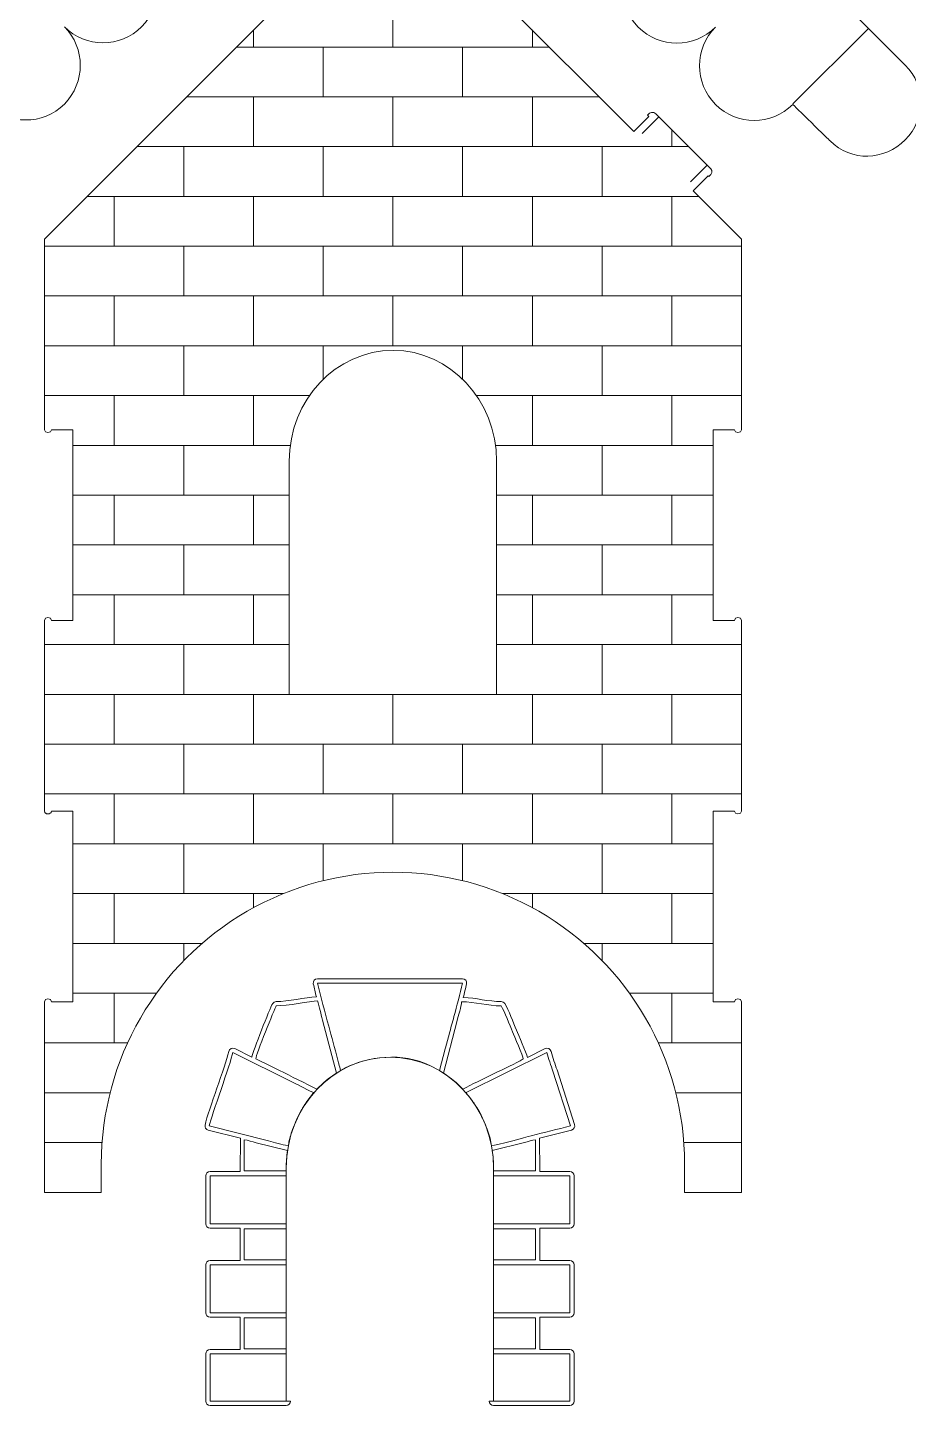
# Model space of a CAD drawing. Header units: millimetres. Extents: x -1172 to 901, y -384 to 816.
# Drawn here: x 407 to 530.9, y -94.9 to 98.8 of the extents above; entities that cross this region are included whole.
import ezdxf

# ---------------------------------------------------------------- set-up
doc = ezdxf.new("R2010")
doc.units = ezdxf.units.MM
doc.header["$MEASUREMENT"] = 0
doc.layers.add('layer 1', color=7, linetype='Continuous')

msp = doc.modelspace()

# ---------------------------------------------------------------- linework, layer by layer
at = {"layer": 'layer 1', "color": 250, "lineweight": 20}
msp.add_open_spline([(401.309, 88.0465), (401.3008, 88.0383), (396.1859, 82.9237), (396.1778, 82.9157), (396.1778, 82.9157), (393.1931, 79.9567), (388.5432, 79.9784), (385.6593, 82.8623), (385.6593, 82.8623), (382.6973, 85.8243), (382.5157, 90.4667), (385.5179, 93.4689), (385.5179, 93.4689), (385.5179, 93.4689), (457.9208, 165.8715), (457.9208, 165.8715), (457.9208, 165.8715), (457.9208, 165.8715), (530.4273, 93.4689), (530.4273, 93.4689), (530.4273, 93.4689), (533.3114, 90.5891), (533.3093, 85.8857), (530.4273, 83.0037), (530.4273, 83.0037), (527.4728, 80.0492), (522.8466, 79.8611), (519.8438, 82.8393), (519.8438, 82.8393), (519.8362, 82.8468), (514.6182, 87.9609), (514.6105, 87.9686), (514.6105, 87.9686), (511.6183, 84.9764), (506.7371, 84.9764), (503.7448, 87.9686), (503.7448, 87.9686), (500.7525, 90.961), (500.7526, 95.8421), (503.7448, 98.8343), (503.7448, 98.8343), (500.7526, 95.8421), (495.8714, 95.8421), (492.8791, 98.8343), (492.8791, 98.8343), (489.8867, 101.8267), (489.8869, 106.7077), (492.8791, 109.7), (492.8791, 109.7), (492.8791, 109.7), (492.879, 109.7001), (492.879, 109.7001), (492.879, 109.7001), (489.8867, 106.7079), (485.0056, 106.7078), (482.0134, 109.7001), (482.0134, 109.7001), (479.021, 112.6924), (479.0212, 117.5734), (482.0134, 120.5657), (482.0134, 120.5657), (482.0134, 120.5657), (482.0133, 120.5658), (482.0133, 120.5658), (482.0133, 120.5658), (479.021, 117.5736), (474.1399, 117.5735), (471.1477, 120.5658), (471.1477, 120.5658), (468.1553, 123.5581), (468.1555, 128.4391), (471.1477, 131.4314), (471.1477, 131.4314), (471.1477, 131.4314), (471.1476, 131.4315), (471.1476, 131.4315), (471.1476, 131.4315), (466.4411, 126.7251), (458.1692, 129.81), (457.972, 136.9175), (457.972, 136.9175), (457.745, 129.8754), (449.5052, 126.776), (444.7962, 131.485), (444.7962, 131.485), (447.7885, 128.4927), (447.7886, 123.6116), (444.7962, 120.6193), (444.7962, 120.6193), (441.804, 117.627), (436.9228, 117.627), (433.9305, 120.6193), (433.9305, 120.6193), (436.9228, 117.627), (436.9229, 112.7459), (433.9305, 109.7536), (433.9305, 109.7536), (430.9383, 106.7613), (426.0571, 106.7613), (423.0648, 109.7536), (423.0648, 109.7536), (426.0571, 106.7613), (426.0572, 101.8802), (423.0648, 98.8878), (423.0648, 98.8878), (420.0725, 95.8956), (415.1913, 95.8956), (412.1991, 98.8878), (412.1991, 98.8878), (415.1913, 95.8956), (415.1914, 91.0145), (412.1991, 88.0221), (412.1991, 88.0221), (409.2047, 85.0277), (404.334, 85.0215), (401.309, 88.0465)], degree=3, knots=[0, 0, 0, 0, 0.03333333, 0.03333333, 0.03333333, 0.03333333, 0.06666667, 0.06666667, 0.06666667, 0.06666667, 0.1, 0.1, 0.1, 0.1, 0.13333333, 0.13333333, 0.13333333, 0.13333333, 0.16666667, 0.16666667, 0.16666667, 0.16666667, 0.2, 0.2, 0.2, 0.2, 0.23333333, 0.23333333, 0.23333333, 0.23333333, 0.26666667, 0.26666667, 0.26666667, 0.26666667, 0.3, 0.3, 0.3, 0.3, 0.33333333, 0.33333333, 0.33333333, 0.33333333, 0.36666667, 0.36666667, 0.36666667, 0.36666667, 0.4, 0.4, 0.4, 0.4, 0.43333333, 0.43333333, 0.43333333, 0.43333333, 0.46666667, 0.46666667, 0.46666667, 0.46666667, 0.5, 0.5, 0.5, 0.5, 0.53333333, 0.53333333, 0.53333333, 0.53333333, 0.56666667, 0.56666667, 0.56666667, 0.56666667, 0.6, 0.6, 0.6, 0.6, 0.63333333, 0.63333333, 0.63333333, 0.63333333, 0.66666667, 0.66666667, 0.66666667, 0.66666667, 0.7, 0.7, 0.7, 0.7, 0.73333333, 0.73333333, 0.73333333, 0.73333333, 0.76666667, 0.76666667, 0.76666667, 0.76666667, 0.8, 0.8, 0.8, 0.8, 0.83333333, 0.83333333, 0.83333333, 0.83333333, 0.86666667, 0.86666667, 0.86666667, 0.86666667, 0.9, 0.9, 0.9, 0.9, 0.93333333, 0.93333333, 0.93333333, 0.93333333, 1, 1, 1, 1], dxfattribs=at)
at = {"layer": 'layer 1', "color": 250, "lineweight": 9}
for points, knots in [([(409.3952, 69.0371), (409.3952, 69.0371), (409.3952, 42.2371), (409.3952, 42.2371), (409.3952, 42.2371), (409.3952, 41.7109), (410.3952, 41.7109), (410.3952, 42.2371), (410.3952, 42.2371), (410.3952, 42.2371), (413.3952, 42.2371), (413.3952, 42.2371), (413.3952, 42.2371), (413.3952, 42.2371), (413.3952, 15.4371), (413.3952, 15.4371), (413.3952, 15.4371), (413.3952, 15.4371), (410.3952, 15.4371), (410.3952, 15.4371), (410.3952, 15.4371), (410.3952, 15.9633), (409.3952, 15.9633), (409.3952, 15.4371), (409.3952, 15.4371), (409.3952, 15.4371), (409.3952, -11.3628), (409.3952, -11.3628), (409.3952, -11.3628), (409.3952, -11.3628), (409.4446, -11.5362), (409.4446, -11.5362), (409.4446, -11.5362), (409.4446, -11.5362), (409.45, -11.5449), (409.45, -11.5449), (409.45, -11.5449), (409.45, -11.5449), (409.4946, -11.6021), (409.4946, -11.6021), (409.4946, -11.6021), (409.4946, -11.6021), (409.5019, -11.6098), (409.5019, -11.6098), (409.5019, -11.6098), (409.5019, -11.6098), (409.5251, -11.6318), (409.5251, -11.6318), (409.5251, -11.6318), (409.5251, -11.6318), (409.5417, -11.6457), (409.5417, -11.6457), (409.5417, -11.6457), (409.5417, -11.6457), (409.568, -11.6653), (409.568, -11.6653), (409.568, -11.6653), (409.568, -11.6653), (409.5772, -11.6715), (409.5772, -11.6715), (409.5772, -11.6715), (409.5772, -11.6715), (409.7119, -11.7351), (409.7119, -11.7351), (409.7119, -11.7351), (409.7119, -11.7351), (409.8067, -11.7566), (409.8067, -11.7566), (409.8067, -11.7566), (409.8067, -11.7566), (409.9837, -11.7565), (409.9837, -11.7565), (409.9837, -11.7565), (409.9837, -11.7565), (410.0785, -11.735), (410.0785, -11.735), (410.0785, -11.735), (410.0785, -11.735), (410.2132, -11.6714), (410.2132, -11.6714), (410.2132, -11.6714), (410.2132, -11.6714), (410.2224, -11.6652), (410.2224, -11.6652), (410.2224, -11.6652), (410.2224, -11.6652), (410.2487, -11.6456), (410.2487, -11.6456), (410.2487, -11.6456), (410.2487, -11.6456), (410.2653, -11.6317), (410.2653, -11.6317), (410.2653, -11.6317), (410.2653, -11.6317), (410.2885, -11.6098), (410.2885, -11.6098), (410.2885, -11.6098), (410.2885, -11.6098), (410.2959, -11.6021), (410.2959, -11.6021), (410.2959, -11.6021), (410.2959, -11.6021), (410.3405, -11.5449), (410.3405, -11.5449), (410.3405, -11.5449), (410.3405, -11.5449), (410.3459, -11.5362), (410.3459, -11.5362), (410.3459, -11.5362), (410.3459, -11.5362), (410.3952, -11.3629), (410.3952, -11.3629), (410.3952, -11.3629), (410.3952, -11.3629), (413.3952, -11.3629), (413.3952, -11.3629), (413.3952, -11.3629), (413.3952, -11.3629), (413.3952, -38.1628), (413.3952, -38.1628), (413.3952, -38.1628), (413.3952, -38.1628), (410.3952, -38.1628), (410.3952, -38.1628), (410.3952, -38.1628), (410.3952, -37.6366), (409.3952, -37.6366), (409.3952, -38.1628), (409.3952, -38.1628), (409.3952, -38.1628), (409.3952, -64.9628), (409.3952, -64.9628), (409.3952, -64.9628), (409.3952, -64.9628), (417.3952, -64.9628), (417.3952, -64.9628), (417.3952, -64.9628), (417.3952, -64.9628), (417.3952, -60.9628), (417.3952, -60.9628), (417.3952, -60.9628), (417.3952, -46.3149), (425.2097, -32.7797), (437.8952, -25.4558), (437.8952, -25.4558), (450.5806, -18.1319), (466.2097, -18.1319), (478.8952, -25.4558), (478.8952, -25.4558), (491.5805, -32.7796), (499.3951, -46.3151), (499.3951, -60.9628), (499.3951, -60.9628), (499.3951, -60.9628), (499.3951, -64.9628), (499.3951, -64.9628), (499.3951, -64.9628), (499.3951, -64.9628), (507.3951, -64.9628), (507.3951, -64.9628), (507.3951, -64.9628), (507.3951, -64.9628), (507.3951, -38.1628), (507.3951, -38.1628), (507.3951, -38.1628), (507.3951, -37.6366), (506.3951, -37.6366), (506.3951, -38.1628), (506.3951, -38.1628), (506.3951, -38.1628), (503.3951, -38.1628), (503.3951, -38.1628), (503.3951, -38.1628), (503.3951, -38.1628), (503.3951, -11.3629), (503.3951, -11.3629), (503.3951, -11.3629), (503.3951, -11.3629), (506.3951, -11.3629), (506.3951, -11.3629), (506.3951, -11.3629), (506.3953, -11.8891), (507.3951, -11.889), (507.3951, -11.3628), (507.3951, -11.3628), (507.3951, -11.3628), (507.3951, 15.4371), (507.3951, 15.4371), (507.3951, 15.4371), (507.3951, 15.9633), (506.3951, 15.9633), (506.3951, 15.4371), (506.3951, 15.4371), (506.3951, 15.4371), (503.3951, 15.4371), (503.3951, 15.4371), (503.3951, 15.4371), (503.3951, 15.4371), (503.3951, 42.2371), (503.3951, 42.2371), (503.3951, 42.2371), (503.3951, 42.2371), (506.3951, 42.2371), (506.3951, 42.2371), (506.3951, 42.2371), (506.3951, 41.7109), (507.3951, 41.7109), (507.3951, 42.2371), (507.3951, 42.2371), (507.3951, 42.2371), (507.3951, 69.0371), (507.3951, 69.0371), (507.3951, 69.0371), (507.3951, 69.0371), (500.5997, 75.8326), (500.5997, 75.8326), (500.5997, 75.8326), (500.5997, 75.8326), (502.7055, 77.9384), (502.7055, 77.9384), (502.7055, 77.9384), (502.7055, 77.9384), (502.8169, 77.8272), (502.8169, 77.8272), (502.8169, 77.8272), (503.2466, 78.2515), (503.3403, 78.6165), (503.0745, 78.9179), (503.0745, 78.9179), (503.0745, 78.9179), (495.3444, 86.6482), (495.3444, 86.6482), (495.3444, 86.6482), (494.9493, 87.0125), (494.5676, 86.8798), (494.193, 86.4666), (494.193, 86.4666), (494.193, 86.4666), (494.3695, 86.2901), (494.3695, 86.2901), (494.3695, 86.2901), (494.3695, 86.2901), (492.2558, 84.1764), (492.2558, 84.1764), (492.2558, 84.1764), (492.2558, 84.1764), (473.5377, 102.8946), (473.5377, 102.8946), (473.5377, 102.8946), (473.5377, 102.8946), (475.6514, 105.0083), (475.6514, 105.0083), (475.6514, 105.0083), (475.6514, 105.0083), (475.7628, 104.8971), (475.7628, 104.8971), (475.7628, 104.8971), (476.1925, 105.3214), (476.2862, 105.6864), (476.0204, 105.9878), (476.0204, 105.9878), (476.0204, 105.9878), (468.2903, 113.7181), (468.2903, 113.7181), (468.2903, 113.7181), (467.8952, 114.0824), (467.5135, 113.9497), (467.1389, 113.5365), (467.1389, 113.5365), (467.1389, 113.5365), (467.3154, 113.36), (467.3154, 113.36), (467.3154, 113.36), (467.3154, 113.36), (465.1939, 111.2385), (465.1939, 111.2385), (465.1939, 111.2385), (463.045, 113.3874), (458.9063, 117.9253), (456.7559, 119.6354), (456.7559, 119.6354), (453.8408, 121.9534), (449.461, 119.8943), (449.461, 116.1129), (449.461, 116.1129), (449.461, 114.2177), (450.6332, 112.5964), (452.2922, 111.9341), (452.2922, 111.9341), (452.2922, 111.9341), (409.3952, 69.0371), (409.3952, 69.0371)], [0, 0, 0, 0, 0.01351351, 0.01351351, 0.01351351, 0.01351351, 0.02702703, 0.02702703, 0.02702703, 0.02702703, 0.04054054, 0.04054054, 0.04054054, 0.04054054, 0.05405405, 0.05405405, 0.05405405, 0.05405405, 0.06756757, 0.06756757, 0.06756757, 0.06756757, 0.08108108, 0.08108108, 0.08108108, 0.08108108, 0.09459459, 0.09459459, 0.09459459, 0.09459459, 0.10810811, 0.10810811, 0.10810811, 0.10810811, 0.12162162, 0.12162162, 0.12162162, 0.12162162, 0.13513514, 0.13513514, 0.13513514, 0.13513514, 0.14864865, 0.14864865, 0.14864865, 0.14864865, 0.16216216, 0.16216216, 0.16216216, 0.16216216, 0.17567568, 0.17567568, 0.17567568, 0.17567568, 0.18918919, 0.18918919, 0.18918919, 0.18918919, 0.2027027, 0.2027027, 0.2027027, 0.2027027, 0.21621622, 0.21621622, 0.21621622, 0.21621622, 0.22972973, 0.22972973, 0.22972973, 0.22972973, 0.24324324, 0.24324324, 0.24324324, 0.24324324, 0.25675676, 0.25675676, 0.25675676, 0.25675676, 0.27027027, 0.27027027, 0.27027027, 0.27027027, 0.28378378, 0.28378378, 0.28378378, 0.28378378, 0.2972973, 0.2972973, 0.2972973, 0.2972973, 0.31081081, 0.31081081, 0.31081081, 0.31081081, 0.32432432, 0.32432432, 0.32432432, 0.32432432, 0.33783784, 0.33783784, 0.33783784, 0.33783784, 0.35135135, 0.35135135, 0.35135135, 0.35135135, 0.36486486, 0.36486486, 0.36486486, 0.36486486, 0.37837838, 0.37837838, 0.37837838, 0.37837838, 0.39189189, 0.39189189, 0.39189189, 0.39189189, 0.40540541, 0.40540541, 0.40540541, 0.40540541, 0.41891892, 0.41891892, 0.41891892, 0.41891892, 0.43243243, 0.43243243, 0.43243243, 0.43243243, 0.44594595, 0.44594595, 0.44594595, 0.44594595, 0.45945946, 0.45945946, 0.45945946, 0.45945946, 0.47297297, 0.47297297, 0.47297297, 0.47297297, 0.48648649, 0.48648649, 0.48648649, 0.48648649, 0.5, 0.5, 0.5, 0.5, 0.51351351, 0.51351351, 0.51351351, 0.51351351, 0.52702703, 0.52702703, 0.52702703, 0.52702703, 0.54054054, 0.54054054, 0.54054054, 0.54054054, 0.55405405, 0.55405405, 0.55405405, 0.55405405, 0.56756757, 0.56756757, 0.56756757, 0.56756757, 0.58108108, 0.58108108, 0.58108108, 0.58108108, 0.59459459, 0.59459459, 0.59459459, 0.59459459, 0.60810811, 0.60810811, 0.60810811, 0.60810811, 0.62162162, 0.62162162, 0.62162162, 0.62162162, 0.63513514, 0.63513514, 0.63513514, 0.63513514, 0.64864865, 0.64864865, 0.64864865, 0.64864865, 0.66216216, 0.66216216, 0.66216216, 0.66216216, 0.67567568, 0.67567568, 0.67567568, 0.67567568, 0.68918919, 0.68918919, 0.68918919, 0.68918919, 0.7027027, 0.7027027, 0.7027027, 0.7027027, 0.71621622, 0.71621622, 0.71621622, 0.71621622, 0.72972973, 0.72972973, 0.72972973, 0.72972973, 0.74324324, 0.74324324, 0.74324324, 0.74324324, 0.75675676, 0.75675676, 0.75675676, 0.75675676, 0.77027027, 0.77027027, 0.77027027, 0.77027027, 0.78378378, 0.78378378, 0.78378378, 0.78378378, 0.7972973, 0.7972973, 0.7972973, 0.7972973, 0.81081081, 0.81081081, 0.81081081, 0.81081081, 0.82432432, 0.82432432, 0.82432432, 0.82432432, 0.83783784, 0.83783784, 0.83783784, 0.83783784, 0.85135135, 0.85135135, 0.85135135, 0.85135135, 0.86486486, 0.86486486, 0.86486486, 0.86486486, 0.87837838, 0.87837838, 0.87837838, 0.87837838, 0.89189189, 0.89189189, 0.89189189, 0.89189189, 0.90540541, 0.90540541, 0.90540541, 0.90540541, 0.91891892, 0.91891892, 0.91891892, 0.91891892, 0.93243243, 0.93243243, 0.93243243, 0.93243243, 0.94594595, 0.94594595, 0.94594595, 0.94594595, 0.95945946, 0.95945946, 0.95945946, 0.95945946, 0.97297297, 0.97297297, 0.97297297, 0.97297297, 1, 1, 1, 1]), ([(443.8202, 5.0372), (443.8202, 5.0372), (472.9714, 5.0372), (472.9714, 5.0372), (472.9714, 5.0372), (472.9714, 5.0372), (472.9714, 37.8167), (472.9714, 37.8167), (472.9714, 37.8167), (472.9714, 46.394), (466.441, 53.3899), (458.4348, 53.3899), (458.4348, 53.3899), (450.3824, 53.3899), (443.8202, 46.4646), (443.8202, 37.8167), (443.8202, 37.8167), (443.8202, 37.8167), (443.8202, 5.0372), (443.8202, 5.0372)], [0, 0, 0, 0, 0.16666667, 0.16666667, 0.16666667, 0.16666667, 0.33333333, 0.33333333, 0.33333333, 0.33333333, 0.5, 0.5, 0.5, 0.5, 0.66666667, 0.66666667, 0.66666667, 0.66666667, 1, 1, 1, 1]), ([(443.9946, -94.3178), (443.9945, -94.6483), (443.7251, -94.9177), (443.3946, -94.9177), (443.3946, -94.9177), (443.3946, -94.9177), (432.6772, -94.9177), (432.6772, -94.9177), (432.6772, -94.9177), (432.3467, -94.9177), (432.0772, -94.6482), (432.0772, -94.3177), (432.0772, -94.3177), (432.0772, -94.3177), (432.0772, -87.6584), (432.0772, -87.6584), (432.0772, -87.6584), (432.0772, -87.3279), (432.3467, -87.0584), (432.6772, -87.0584), (432.6772, -87.0584), (432.6772, -87.0584), (436.9067, -87.0584), (436.9067, -87.0584), (436.9067, -87.0584), (436.9067, -87.0584), (436.9067, -82.5177), (436.9067, -82.5177), (436.9067, -82.5177), (436.9067, -82.5177), (432.6772, -82.5177), (432.6772, -82.5177), (432.6772, -82.5177), (432.3467, -82.5177), (432.0772, -82.2482), (432.0772, -81.9177), (432.0772, -81.9177), (432.0772, -81.9177), (432.0772, -75.1436), (432.0772, -75.1436), (432.0772, -75.1436), (432.0772, -74.8131), (432.3467, -74.5436), (432.6772, -74.5436), (432.6772, -74.5436), (432.6772, -74.5436), (436.9067, -74.5436), (436.9067, -74.5436), (436.9067, -74.5436), (436.9067, -74.5436), (436.9067, -70.0028), (436.9067, -70.0028), (436.9067, -70.0028), (436.9067, -70.0028), (432.6772, -70.0028), (432.6772, -70.0028), (432.6772, -70.0028), (432.3467, -70.0028), (432.0772, -69.7333), (432.0772, -69.4028), (432.0772, -69.4028), (432.0772, -69.4028), (432.0772, -62.6288), (432.0772, -62.6288), (432.0772, -62.6288), (432.0772, -62.2983), (432.3467, -62.0288), (432.6772, -62.0288), (432.6772, -62.0288), (432.6772, -62.0288), (436.9067, -62.0288), (436.9067, -62.0288), (436.9067, -62.0288), (436.9067, -62.0288), (436.9409, -57.3545), (436.9409, -57.3545), (436.9409, -57.3545), (436.9409, -57.3545), (432.4224, -56.2066), (432.4224, -56.2066), (432.4224, -56.2066), (432.1091, -56.1271), (431.9151, -55.8134), (431.9838, -55.4976), (431.9838, -55.4976), (432.4688, -53.2683), (434.8314, -47.346), (435.3062, -45.1642), (435.3062, -45.1642), (435.3898, -44.7801), (435.8083, -44.5794), (436.1601, -44.7547), (436.1601, -44.7547), (436.1601, -44.7547), (438.5452, -45.943), (438.5452, -45.943), (438.5452, -45.943), (438.7146, -45.1797), (441.0603, -39.1207), (441.4925, -38.4292), (441.4925, -38.4292), (441.6054, -38.2486), (441.7884, -38.1472), (442.0013, -38.1472), (442.0013, -38.1472), (443.6586, -38.1472), (446.0692, -37.5469), (447.6264, -37.4644), (447.6264, -37.4644), (447.476, -36.8633), (447.3332, -36.2615), (447.2024, -35.6599), (447.2024, -35.6599), (447.1207, -35.284), (447.404, -34.9324), (447.7887, -34.9324), (447.7887, -34.9324), (447.7887, -34.9324), (468.1515, -34.9324), (468.1515, -34.9324), (468.1515, -34.9324), (468.5361, -34.9324), (468.8195, -35.284), (468.7378, -35.6599), (468.7378, -35.6599), (468.5992, -36.2973), (468.4443, -36.937), (468.2812, -37.576), (468.2812, -37.576), (470.0842, -37.6202), (471.8289, -38.1472), (473.6174, -38.1472), (473.6174, -38.1472), (473.8304, -38.1472), (474.0133, -38.2486), (474.1262, -38.4292), (474.1262, -38.4292), (474.7269, -39.3902), (475.2684, -41.0625), (475.7716, -42.1738), (475.7716, -42.1738), (476.0292, -42.7427), (477.1529, -45.384), (477.2938, -45.9859), (477.2938, -45.9859), (477.2938, -45.9859), (479.7814, -44.754), (479.7814, -44.754), (479.7814, -44.754), (480.1331, -44.5799), (480.5506, -44.7808), (480.634, -45.1642), (480.634, -45.1642), (480.8265, -46.0495), (481.1973, -46.9046), (481.4626, -47.7627), (481.4626, -47.7627), (481.4626, -47.7627), (483.9411, -55.4408), (483.9411, -55.4408), (483.9411, -55.4408), (484.0484, -55.7732), (483.8542, -56.1227), (483.5154, -56.2072), (483.5154, -56.2072), (482.0075, -56.5836), (480.4971, -56.9494), (478.9923, -57.3374), (478.9923, -57.3374), (478.9923, -57.3374), (479.0335, -62.0288), (479.0335, -62.0288), (479.0335, -62.0288), (479.0335, -62.0288), (483.263, -62.0288), (483.263, -62.0288), (483.263, -62.0288), (483.5935, -62.0288), (483.863, -62.2983), (483.863, -62.6288), (483.863, -62.6288), (483.863, -62.6288), (483.863, -69.4028), (483.863, -69.4028), (483.863, -69.4028), (483.863, -69.7333), (483.5935, -70.0028), (483.263, -70.0028), (483.263, -70.0028), (483.263, -70.0028), (479.0335, -70.0028), (479.0335, -70.0028), (479.0335, -70.0028), (479.0335, -70.0028), (479.0335, -74.5436), (479.0335, -74.5436), (479.0335, -74.5436), (479.0335, -74.5436), (483.263, -74.5436), (483.263, -74.5436), (483.263, -74.5436), (483.5935, -74.5436), (483.863, -74.8131), (483.863, -75.1436), (483.863, -75.1436), (483.863, -75.1436), (483.863, -81.9177), (483.863, -81.9177), (483.863, -81.9177), (483.863, -82.2482), (483.5935, -82.5177), (483.263, -82.5177), (483.263, -82.5177), (483.263, -82.5177), (479.0335, -82.5177), (479.0335, -82.5177), (479.0335, -82.5177), (479.0335, -82.5177), (479.0335, -87.0584), (479.0335, -87.0584), (479.0335, -87.0584), (479.0335, -87.0584), (483.263, -87.0584), (483.263, -87.0584), (483.263, -87.0584), (483.5935, -87.0584), (483.863, -87.3279), (483.863, -87.6584), (483.863, -87.6584), (483.863, -87.6584), (483.863, -94.3177), (483.863, -94.3177), (483.863, -94.3177), (483.863, -94.6482), (483.5935, -94.9177), (483.263, -94.9177), (483.263, -94.9177), (483.263, -94.9177), (472.5456, -94.9177), (472.5456, -94.9177), (472.5456, -94.9177), (472.2151, -94.9177), (471.9457, -94.6483), (471.9456, -94.3178), (471.9456, -94.3178), (471.9456, -94.3178), (472.5457, -94.3178), (472.5457, -94.3178), (472.5457, -94.3178), (472.5457, -94.3178), (472.5457, -61.5383), (472.5457, -61.5383), (472.5457, -61.5383), (472.5457, -52.961), (466.0153, -45.9651), (458.0091, -45.9651), (458.0091, -45.9651), (449.9567, -45.9651), (443.3945, -52.8904), (443.3945, -61.5383), (443.3945, -61.5383), (443.3945, -61.5383), (443.3945, -94.3178), (443.3945, -94.3178), (443.3945, -94.3178), (443.3945, -94.3178), (443.9946, -94.3178), (443.9946, -94.3178)], [0, 0, 0, 0, 0.01470588, 0.01470588, 0.01470588, 0.01470588, 0.02941176, 0.02941176, 0.02941176, 0.02941176, 0.04411765, 0.04411765, 0.04411765, 0.04411765, 0.05882353, 0.05882353, 0.05882353, 0.05882353, 0.07352941, 0.07352941, 0.07352941, 0.07352941, 0.08823529, 0.08823529, 0.08823529, 0.08823529, 0.10294118, 0.10294118, 0.10294118, 0.10294118, 0.11764706, 0.11764706, 0.11764706, 0.11764706, 0.13235294, 0.13235294, 0.13235294, 0.13235294, 0.14705882, 0.14705882, 0.14705882, 0.14705882, 0.16176471, 0.16176471, 0.16176471, 0.16176471, 0.17647059, 0.17647059, 0.17647059, 0.17647059, 0.19117647, 0.19117647, 0.19117647, 0.19117647, 0.20588235, 0.20588235, 0.20588235, 0.20588235, 0.22058824, 0.22058824, 0.22058824, 0.22058824, 0.23529412, 0.23529412, 0.23529412, 0.23529412, 0.25, 0.25, 0.25, 0.25, 0.26470588, 0.26470588, 0.26470588, 0.26470588, 0.27941176, 0.27941176, 0.27941176, 0.27941176, 0.29411765, 0.29411765, 0.29411765, 0.29411765, 0.30882353, 0.30882353, 0.30882353, 0.30882353, 0.32352941, 0.32352941, 0.32352941, 0.32352941, 0.33823529, 0.33823529, 0.33823529, 0.33823529, 0.35294118, 0.35294118, 0.35294118, 0.35294118, 0.36764706, 0.36764706, 0.36764706, 0.36764706, 0.38235294, 0.38235294, 0.38235294, 0.38235294, 0.39705882, 0.39705882, 0.39705882, 0.39705882, 0.41176471, 0.41176471, 0.41176471, 0.41176471, 0.42647059, 0.42647059, 0.42647059, 0.42647059, 0.44117647, 0.44117647, 0.44117647, 0.44117647, 0.45588235, 0.45588235, 0.45588235, 0.45588235, 0.47058824, 0.47058824, 0.47058824, 0.47058824, 0.48529412, 0.48529412, 0.48529412, 0.48529412, 0.5, 0.5, 0.5, 0.5, 0.51470588, 0.51470588, 0.51470588, 0.51470588, 0.52941176, 0.52941176, 0.52941176, 0.52941176, 0.54411765, 0.54411765, 0.54411765, 0.54411765, 0.55882353, 0.55882353, 0.55882353, 0.55882353, 0.57352941, 0.57352941, 0.57352941, 0.57352941, 0.58823529, 0.58823529, 0.58823529, 0.58823529, 0.60294118, 0.60294118, 0.60294118, 0.60294118, 0.61764706, 0.61764706, 0.61764706, 0.61764706, 0.63235294, 0.63235294, 0.63235294, 0.63235294, 0.64705882, 0.64705882, 0.64705882, 0.64705882, 0.66176471, 0.66176471, 0.66176471, 0.66176471, 0.67647059, 0.67647059, 0.67647059, 0.67647059, 0.69117647, 0.69117647, 0.69117647, 0.69117647, 0.70588235, 0.70588235, 0.70588235, 0.70588235, 0.72058824, 0.72058824, 0.72058824, 0.72058824, 0.73529412, 0.73529412, 0.73529412, 0.73529412, 0.75, 0.75, 0.75, 0.75, 0.76470588, 0.76470588, 0.76470588, 0.76470588, 0.77941176, 0.77941176, 0.77941176, 0.77941176, 0.79411765, 0.79411765, 0.79411765, 0.79411765, 0.80882353, 0.80882353, 0.80882353, 0.80882353, 0.82352941, 0.82352941, 0.82352941, 0.82352941, 0.83823529, 0.83823529, 0.83823529, 0.83823529, 0.85294118, 0.85294118, 0.85294118, 0.85294118, 0.86764706, 0.86764706, 0.86764706, 0.86764706, 0.88235294, 0.88235294, 0.88235294, 0.88235294, 0.89705882, 0.89705882, 0.89705882, 0.89705882, 0.91176471, 0.91176471, 0.91176471, 0.91176471, 0.92647059, 0.92647059, 0.92647059, 0.92647059, 0.94117647, 0.94117647, 0.94117647, 0.94117647, 0.95588235, 0.95588235, 0.95588235, 0.95588235, 0.97058824, 0.97058824, 0.97058824, 0.97058824, 1, 1, 1, 1])]:
    msp.add_open_spline(points, degree=3, knots=knots, dxfattribs=at)
at = {"layer": 'layer 1', "color": 242, "lineweight": 20}
for points in [[(458.397, 103.0372), (458.397, 103.0372), (458.397, 96.0372), (458.397, 96.0372)], [(438.797, 98.4389), (438.797, 98.4389), (438.797, 96.0372), (438.797, 96.0372)], [(477.997, 98.4353), (477.997, 98.4353), (477.997, 96.0372), (477.997, 96.0372)], [(514.6354, 88.0465), (514.6354, 88.0465), (525.242, 98.6531), (525.242, 98.6531)], [(436.3953, 96.0372), (436.3953, 96.0372), (480.3951, 96.0372), (480.3951, 96.0372)], [(448.5969, 96.0372), (448.5969, 96.0372), (448.5969, 89.0372), (448.5969, 89.0372)], [(468.1969, 96.0372), (468.1969, 96.0372), (468.1969, 89.0372), (468.1969, 89.0372)], [(429.3953, 89.0372), (429.3953, 89.0372), (487.395, 89.0372), (487.395, 89.0372)], [(438.7968, 89.0372), (438.7968, 89.0372), (438.7968, 82.0372), (438.7968, 82.0372)], [(458.3968, 89.0372), (458.3968, 89.0372), (458.3968, 82.0372), (458.3968, 82.0372)], [(477.9968, 89.0372), (477.9968, 89.0372), (477.9968, 82.0372), (477.9968, 82.0372)], [(497.5968, 82.0372), (497.5968, 82.0372), (497.5968, 84.3957), (497.5968, 84.3957)], [(422.3953, 82.0372), (422.3953, 82.0372), (499.9553, 82.0372), (499.9553, 82.0372)], [(428.9967, 82.0372), (428.9967, 82.0372), (428.9967, 75.0372), (428.9967, 75.0372)], [(448.5967, 82.0372), (448.5967, 82.0372), (448.5967, 75.0372), (448.5967, 75.0372)], [(468.1967, 82.0372), (468.1967, 82.0372), (468.1967, 75.0372), (468.1967, 75.0372)], [(487.7967, 82.0372), (487.7967, 82.0372), (487.7967, 75.0372), (487.7967, 75.0372)], [(415.3953, 75.0372), (415.3953, 75.0372), (501.3951, 75.0372), (501.3951, 75.0372)], [(419.1968, 75.0372), (419.1968, 75.0372), (419.1968, 68.0372), (419.1968, 68.0372)], [(438.7968, 75.0372), (438.7968, 75.0372), (438.7968, 68.0372), (438.7968, 68.0372)], [(458.3968, 75.0372), (458.3968, 75.0372), (458.3968, 68.0372), (458.3968, 68.0372)], [(477.9968, 75.0372), (477.9968, 75.0372), (477.9968, 68.0372), (477.9968, 68.0372)], [(497.5968, 68.0372), (497.5968, 68.0372), (497.5968, 75.0372), (497.5968, 75.0372)], [(409.3966, 68.0372), (409.3966, 68.0372), (507.3951, 68.0372), (507.3951, 68.0372)], [(428.9967, 68.0372), (428.9967, 68.0372), (428.9967, 61.0372), (428.9967, 61.0372)], [(448.5967, 68.0372), (448.5967, 68.0372), (448.5967, 61.0372), (448.5967, 61.0372)], [(468.1967, 68.0372), (468.1967, 68.0372), (468.1967, 61.0372), (468.1967, 61.0372)], [(487.7967, 68.0372), (487.7967, 68.0372), (487.7967, 61.0372), (487.7967, 61.0372)], [(409.3967, 61.0372), (409.3967, 61.0372), (507.3951, 61.0372), (507.3951, 61.0372)], [(419.1962, 61.0372), (419.1962, 61.0372), (419.1962, 54.0372), (419.1962, 54.0372)], [(438.7962, 61.0372), (438.7962, 61.0372), (438.7962, 54.0372), (438.7962, 54.0372)], [(458.3962, 61.0372), (458.3962, 61.0372), (458.3962, 54.0372), (458.3962, 54.0372)], [(477.9962, 61.0372), (477.9962, 61.0372), (477.9962, 54.0372), (477.9962, 54.0372)], [(497.5962, 54.0372), (497.5962, 54.0372), (497.5962, 61.0372), (497.5962, 61.0372)], [(409.396, 54.0372), (409.396, 54.0372), (507.3951, 54.0372), (507.3951, 54.0372)], [(428.9961, 54.0372), (428.9961, 54.0372), (428.9961, 47.0372), (428.9961, 47.0372)], [(448.5961, 54.0372), (448.5961, 54.0372), (448.5961, 49.3412), (448.5961, 49.3412)], [(468.1961, 54.0372), (468.1961, 54.0372), (468.1961, 49.3398), (468.1961, 49.3398)], [(487.7961, 54.0372), (487.7961, 54.0372), (487.7961, 47.0372), (487.7961, 47.0372)], [(409.3961, 47.0372), (409.3961, 47.0372), (446.6487, 47.0372), (446.6487, 47.0372)], [(419.1962, 47.0372), (419.1962, 47.0372), (419.1962, 40.0372), (419.1962, 40.0372)], [(438.7962, 47.0372), (438.7962, 47.0372), (438.7962, 40.0372), (438.7962, 40.0372)], [(470.1364, 47.0372), (470.1364, 47.0372), (507.3951, 47.0372), (507.3951, 47.0372)], [(477.9962, 47.0372), (477.9962, 47.0372), (477.9962, 40.0372), (477.9962, 40.0372)], [(497.5962, 40.0372), (497.5962, 40.0372), (497.5962, 47.0372), (497.5962, 47.0372)], [(413.3952, 40.0372), (413.3952, 40.0372), (443.9678, 40.0372), (443.9678, 40.0372)], [(428.9961, 40.0372), (428.9961, 40.0372), (428.9961, 33.0372), (428.9961, 33.0372)], [(472.8225, 40.0372), (472.8225, 40.0372), (503.3951, 40.0372), (503.3951, 40.0372)], [(487.7961, 40.0372), (487.7961, 40.0372), (487.7961, 33.0372), (487.7961, 33.0372)], [(413.3952, 33.0372), (413.3952, 33.0372), (443.8202, 33.0372), (443.8202, 33.0372)], [(419.196, 33.0372), (419.196, 33.0372), (419.196, 26.0372), (419.196, 26.0372)], [(438.796, 33.0372), (438.796, 33.0372), (438.796, 26.0372), (438.796, 26.0372)], [(472.9714, 33.0372), (472.9714, 33.0372), (503.3951, 33.0372), (503.3951, 33.0372)], [(477.996, 33.0372), (477.996, 33.0372), (477.996, 26.0372), (477.996, 26.0372)], [(497.596, 26.0372), (497.596, 26.0372), (497.596, 33.0372), (497.596, 33.0372)], [(413.3952, 26.0372), (413.3952, 26.0372), (443.8202, 26.0372), (443.8202, 26.0372)], [(428.9959, 26.0372), (428.9959, 26.0372), (428.9959, 19.0372), (428.9959, 19.0372)], [(472.9714, 26.0372), (472.9714, 26.0372), (503.3951, 26.0372), (503.3951, 26.0372)], [(487.7959, 26.0372), (487.7959, 26.0372), (487.7959, 19.0372), (487.7959, 19.0372)], [(413.3952, 19.0372), (413.3952, 19.0372), (443.8202, 19.0372), (443.8202, 19.0372)], [(419.196, 19.0372), (419.196, 19.0372), (419.196, 12.0372), (419.196, 12.0372)], [(438.796, 19.0372), (438.796, 19.0372), (438.796, 12.0372), (438.796, 12.0372)], [(472.9714, 19.0372), (472.9714, 19.0372), (503.3951, 19.0372), (503.3951, 19.0372)], [(477.996, 19.0372), (477.996, 19.0372), (477.996, 12.0372), (477.996, 12.0372)], [(497.596, 12.0372), (497.596, 12.0372), (497.596, 19.0372), (497.596, 19.0372)], [(409.3958, 12.0372), (409.3958, 12.0372), (443.8202, 12.0372), (443.8202, 12.0372)], [(428.9959, 12.0372), (428.9959, 12.0372), (428.9959, 5.0372), (428.9959, 5.0372)], [(472.9714, 12.0372), (472.9714, 12.0372), (507.3951, 12.0372), (507.3951, 12.0372)], [(487.7959, 12.0372), (487.7959, 12.0372), (487.7959, 5.0372), (487.7959, 5.0372)], [(409.3959, 5.0372), (409.3959, 5.0372), (443.8202, 5.0372), (443.8202, 5.0372)], [(419.1958, 5.0372), (419.1958, 5.0372), (419.1958, -1.9628), (419.1958, -1.9628)], [(438.7958, 5.0372), (438.7958, 5.0372), (438.7958, -1.9628), (438.7958, -1.9628)], [(458.3958, 5.0372), (458.3958, 5.0372), (458.3958, -1.9628), (458.3958, -1.9628)], [(472.9714, 5.0372), (472.9714, 5.0372), (507.3951, 5.0372), (507.3951, 5.0372)], [(477.9958, 5.0372), (477.9958, 5.0372), (477.9958, -1.9628), (477.9958, -1.9628)], [(497.5958, -1.9628), (497.5958, -1.9628), (497.5958, 5.0372), (497.5958, 5.0372)], [(409.3956, -1.9628), (409.3956, -1.9628), (507.3951, -1.9628), (507.3951, -1.9628)], [(428.9957, -1.9628), (428.9957, -1.9628), (428.9957, -8.9628), (428.9957, -8.9628)], [(448.5957, -1.9628), (448.5957, -1.9628), (448.5957, -8.9628), (448.5957, -8.9628)], [(468.1957, -1.9628), (468.1957, -1.9628), (468.1957, -8.9628), (468.1957, -8.9628)], [(487.7957, -1.9628), (487.7957, -1.9628), (487.7957, -8.9628), (487.7957, -8.9628)], [(409.3957, -8.9628), (409.3957, -8.9628), (507.3951, -8.9628), (507.3951, -8.9628)], [(419.1958, -8.9628), (419.1958, -8.9628), (419.1958, -15.9628), (419.1958, -15.9628)], [(438.7958, -8.9628), (438.7958, -8.9628), (438.7958, -15.9628), (438.7958, -15.9628)], [(458.3958, -8.9628), (458.3958, -8.9628), (458.3958, -15.9628), (458.3958, -15.9628)], [(477.9958, -8.9628), (477.9958, -8.9628), (477.9958, -15.9628), (477.9958, -15.9628)], [(497.5958, -15.9628), (497.5958, -15.9628), (497.5958, -8.9628), (497.5958, -8.9628)], [(413.3952, -15.9628), (413.3952, -15.9628), (503.3951, -15.9628), (503.3951, -15.9628)], [(428.9957, -15.9628), (428.9957, -15.9628), (428.9957, -22.9628), (428.9957, -22.9628)], [(448.5957, -15.9628), (448.5957, -15.9628), (448.5957, -21.1509), (448.5957, -21.1509)], [(468.1957, -15.9628), (468.1957, -15.9628), (468.1957, -21.1511), (468.1957, -21.1511)], [(487.7957, -15.9628), (487.7957, -15.9628), (487.7957, -22.9628), (487.7957, -22.9628)], [(413.3952, -22.9628), (413.3952, -22.9628), (443.0018, -22.9628), (443.0018, -22.9628)], [(419.1956, -22.9628), (419.1956, -22.9628), (419.1956, -29.9628), (419.1956, -29.9628)], [(438.7956, -22.9628), (438.7956, -22.9628), (438.7956, -24.9525), (438.7956, -24.9525)], [(473.7885, -22.9628), (473.7885, -22.9628), (503.3951, -22.9628), (503.3951, -22.9628)], [(477.9956, -22.9628), (477.9956, -22.9628), (477.9956, -24.953), (477.9956, -24.953)], [(497.5956, -29.9628), (497.5956, -29.9628), (497.5956, -22.9628), (497.5956, -22.9628)], [(413.3952, -29.9628), (413.3952, -29.9628), (431.5631, -29.9628), (431.5631, -29.9628)], [(428.9955, -29.9628), (428.9955, -29.9628), (428.9955, -32.3858), (428.9955, -32.3858)], [(485.2273, -29.9628), (485.2273, -29.9628), (503.3951, -29.9628), (503.3951, -29.9628)], [(487.7955, -29.9628), (487.7955, -29.9628), (487.7955, -32.3865), (487.7955, -32.3865)], [(413.3952, -36.9628), (413.3952, -36.9628), (425.1547, -36.9628), (425.1547, -36.9628)], [(419.1956, -36.9628), (419.1956, -36.9628), (419.1956, -43.9628), (419.1956, -43.9628)], [(491.6356, -36.9628), (491.6356, -36.9628), (503.3951, -36.9628), (503.3951, -36.9628)], [(497.5956, -43.9628), (497.5956, -43.9628), (497.5956, -36.9628), (497.5956, -36.9628)], [(409.3954, -43.9628), (409.3954, -43.9628), (421.0858, -43.9628), (421.0858, -43.9628)], [(495.7044, -43.9628), (495.7044, -43.9628), (507.3951, -43.9628), (507.3951, -43.9628)], [(409.3955, -50.9628), (409.3955, -50.9628), (418.6328, -50.9628), (418.6328, -50.9628)], [(498.1575, -50.9628), (498.1575, -50.9628), (507.3951, -50.9628), (507.3951, -50.9628)], [(409.3952, -57.9628), (409.3952, -57.9628), (417.5062, -57.9628), (417.5062, -57.9628)], [(499.2841, -57.9628), (499.2841, -57.9628), (507.3949, -57.9628), (507.3949, -57.9628)]]:
    msp.add_open_spline(points, degree=3, dxfattribs=at)
at = {"layer": 'layer 1', "color": 250, "lineweight": 9}
for points in [[(495.7766, 86.216), (495.7766, 86.216), (493.4395, 83.8789), (493.4395, 83.8789)], [(502.5675, 79.425), (502.5675, 79.425), (500.2428, 77.0913), (500.2428, 77.0913)]]:
    msp.add_open_spline(points, degree=3, dxfattribs=at)
at = {"layer": 'layer 1', "color": 242, "lineweight": 9}
for points, knots in [([(464.9555, -47.8229), (464.9555, -47.8229), (465.7521, -44.7732), (465.7521, -44.7732), (465.7521, -44.7732), (465.9314, -44.0867), (466.1211, -43.4022), (466.3068, -42.7173), (466.3068, -42.7173), (466.5294, -41.8961), (466.752, -41.0749), (466.9723, -40.2532), (466.9723, -40.2532), (467.3893, -38.6977), (467.8291, -37.1111), (468.1709, -35.5383), (468.1709, -35.5383), (468.1709, -35.5383), (447.8083, -35.5383), (447.8083, -35.5383), (447.8083, -35.5383), (448.2502, -37.5659), (448.8261, -39.5969), (449.3726, -41.5997), (449.3726, -41.5997), (449.7913, -43.1342), (450.2165, -44.6714), (450.5944, -46.2164), (450.5944, -46.2164), (450.6521, -46.4522), (450.7187, -46.6855), (450.7853, -46.9189), (450.7853, -46.9189), (450.8708, -47.2184), (450.9573, -47.5186), (451.0233, -47.8231), (451.0233, -47.8231), (452.9495, -46.7328), (455.1874, -46.1057), (457.396, -45.9844), (457.396, -45.9844), (459.4975, -45.869), (461.6655, -46.1963), (463.5634, -47.1346), (463.5634, -47.1346), (463.5634, -47.1346), (464.9555, -47.8229), (464.9555, -47.8229)], [0, 0, 0, 0, 0.07692308, 0.07692308, 0.07692308, 0.07692308, 0.15384615, 0.15384615, 0.15384615, 0.15384615, 0.23076923, 0.23076923, 0.23076923, 0.23076923, 0.30769231, 0.30769231, 0.30769231, 0.30769231, 0.38461538, 0.38461538, 0.38461538, 0.38461538, 0.46153846, 0.46153846, 0.46153846, 0.46153846, 0.53846154, 0.53846154, 0.53846154, 0.53846154, 0.61538462, 0.61538462, 0.61538462, 0.61538462, 0.69230769, 0.69230769, 0.69230769, 0.69230769, 0.76923077, 0.76923077, 0.76923077, 0.76923077, 0.84615385, 0.84615385, 0.84615385, 0.84615385, 1, 1, 1, 1]), ([(442.0013, -38.7472), (441.7227, -39.1929), (439.1556, -45.5936), (439.1077, -46.2102), (439.1077, -46.2102), (439.1077, -46.2102), (441.3218, -47.2827), (441.3218, -47.2827), (441.3218, -47.2827), (441.7202, -47.4982), (442.0644, -47.6221), (442.4316, -47.8159), (442.4316, -47.8159), (443.9463, -48.6154), (446.2412, -49.6753), (447.718, -50.4717), (447.718, -50.4717), (448.5359, -49.6086), (449.4488, -48.8477), (450.4386, -48.2093), (450.4386, -48.2093), (450.4386, -48.2093), (448.5017, -40.739), (448.5017, -40.739), (448.5017, -40.739), (448.366, -40.2391), (448.283, -39.8962), (448.1474, -39.3963), (448.1474, -39.3963), (448.0397, -38.999), (447.9183, -38.3478), (447.7887, -38.0584), (447.7887, -38.0584), (446.7943, -38.0821), (443.4557, -38.7472), (442.0013, -38.7472)], [0, 0, 0, 0, 0.1, 0.1, 0.1, 0.1, 0.2, 0.2, 0.2, 0.2, 0.3, 0.3, 0.3, 0.3, 0.4, 0.4, 0.4, 0.4, 0.5, 0.5, 0.5, 0.5, 0.6, 0.6, 0.6, 0.6, 0.7, 0.7, 0.7, 0.7, 0.8, 0.8, 0.8, 0.8, 1, 1, 1, 1]), ([(468.219, -50.4717), (470.737, -49.0954), (474.4084, -47.5236), (476.7254, -46.2102), (476.7254, -46.2102), (476.6974, -45.8505), (475.444, -42.9051), (475.225, -42.4213), (475.225, -42.4213), (474.7682, -41.4126), (474.1488, -39.5975), (473.6174, -38.7472), (473.6174, -38.7472), (471.7393, -38.7472), (469.9305, -38.1731), (468.0444, -38.1731), (468.0444, -38.1731), (468.0313, -38.8045), (467.5754, -40.2384), (467.4138, -40.8273), (467.4138, -40.8273), (467.4138, -40.8273), (465.503, -48.2035), (465.503, -48.2035), (465.503, -48.2035), (466.4908, -48.8437), (467.4022, -49.6067), (468.219, -50.4717)], [0, 0, 0, 0, 0.125, 0.125, 0.125, 0.125, 0.25, 0.25, 0.25, 0.25, 0.375, 0.375, 0.375, 0.375, 0.5, 0.5, 0.5, 0.5, 0.625, 0.625, 0.625, 0.625, 0.75, 0.75, 0.75, 0.75, 1, 1, 1, 1]), ([(432.5701, -55.6251), (432.5701, -55.6251), (440.8866, -57.7378), (440.8866, -57.7378), (440.8866, -57.7378), (441.4104, -57.8784), (441.7266, -57.9559), (442.2776, -58.0846), (442.2776, -58.0846), (442.8023, -58.2071), (443.1258, -58.3761), (443.6934, -58.3805), (443.6934, -58.3805), (443.7081, -58.3043), (443.7242, -58.2288), (443.7399, -58.1531), (443.7399, -58.1531), (443.8216, -57.52), (444.0369, -56.8176), (444.2882, -56.1517), (444.2882, -56.1517), (444.6114, -55.2141), (445.0169, -54.3196), (445.4949, -53.4779), (445.4949, -53.4779), (445.6261, -53.2391), (445.7522, -53.0314), (445.8752, -52.8434), (445.8752, -52.8434), (446.2368, -52.2713), (446.6333, -51.7268), (447.061, -51.2125), (447.061, -51.2125), (447.1239, -51.1194), (447.1878, -51.0217), (447.2528, -50.9176), (447.2528, -50.9176), (446.6628, -50.7704), (445.1098, -49.8416), (444.4513, -49.556), (444.4513, -49.556), (444.4513, -49.556), (435.8925, -45.2917), (435.8925, -45.2917), (435.8925, -45.2917), (435.5591, -46.8247), (432.8851, -54.1763), (432.5701, -55.6251)], [0, 0, 0, 0, 0.07692308, 0.07692308, 0.07692308, 0.07692308, 0.15384615, 0.15384615, 0.15384615, 0.15384615, 0.23076923, 0.23076923, 0.23076923, 0.23076923, 0.30769231, 0.30769231, 0.30769231, 0.30769231, 0.38461538, 0.38461538, 0.38461538, 0.38461538, 0.46153846, 0.46153846, 0.46153846, 0.46153846, 0.53846154, 0.53846154, 0.53846154, 0.53846154, 0.61538462, 0.61538462, 0.61538462, 0.61538462, 0.69230769, 0.69230769, 0.69230769, 0.69230769, 0.76923077, 0.76923077, 0.76923077, 0.76923077, 0.84615385, 0.84615385, 0.84615385, 0.84615385, 1, 1, 1, 1]), ([(468.6874, -50.9176), (468.758, -51.0306), (468.827, -51.1365), (468.8946, -51.237), (468.8946, -51.237), (469.317, -51.7484), (469.7091, -52.2892), (470.0667, -52.8568), (470.0667, -52.8568), (470.2355, -53.112), (470.4079, -53.3998), (470.59, -53.7518), (470.59, -53.7518), (470.9702, -54.4532), (471.3005, -55.1893), (471.576, -55.9541), (471.576, -55.9541), (471.8638, -56.6892), (472.1189, -57.4829), (472.2047, -58.1877), (472.2047, -58.1877), (472.218, -58.2517), (472.2315, -58.3157), (472.244, -58.3801), (472.244, -58.3801), (472.9459, -58.358), (477.1657, -57.1983), (477.8176, -57.0248), (477.8176, -57.0248), (479.6931, -56.5256), (481.5188, -56.0871), (483.3701, -55.6251), (483.3701, -55.6251), (483.3701, -55.6251), (480.8916, -47.947), (480.8916, -47.947), (480.8916, -47.947), (480.6313, -47.1052), (480.2424, -46.187), (480.0477, -45.2917), (480.0477, -45.2917), (480.0477, -45.2917), (468.6874, -50.9176), (468.6874, -50.9176)], [0, 0, 0, 0, 0.08333333, 0.08333333, 0.08333333, 0.08333333, 0.16666667, 0.16666667, 0.16666667, 0.16666667, 0.25, 0.25, 0.25, 0.25, 0.33333333, 0.33333333, 0.33333333, 0.33333333, 0.41666667, 0.41666667, 0.41666667, 0.41666667, 0.5, 0.5, 0.5, 0.5, 0.58333333, 0.58333333, 0.58333333, 0.58333333, 0.66666667, 0.66666667, 0.66666667, 0.66666667, 0.75, 0.75, 0.75, 0.75, 0.83333333, 0.83333333, 0.83333333, 0.83333333, 1, 1, 1, 1]), ([(437.5001, -61.9399), (437.5001, -61.9399), (443.3946, -61.9399), (443.3946, -61.9399), (443.3946, -61.9399), (443.3946, -61.9399), (443.3946, -61.5382), (443.3946, -61.5382), (443.3946, -61.5382), (443.3946, -60.7063), (443.4559, -59.8904), (443.5729, -59.095), (443.5729, -59.095), (443.5729, -59.095), (439.1499, -57.9909), (439.1499, -57.9909), (439.1499, -57.9909), (438.6453, -57.855), (437.9752, -57.6192), (437.5001, -57.5769), (437.5001, -57.5769), (437.5001, -57.5769), (437.5001, -61.9399), (437.5001, -61.9399)], [0, 0, 0, 0, 0.14285714, 0.14285714, 0.14285714, 0.14285714, 0.28571429, 0.28571429, 0.28571429, 0.28571429, 0.42857143, 0.42857143, 0.42857143, 0.42857143, 0.57142857, 0.57142857, 0.57142857, 0.57142857, 0.71428571, 0.71428571, 0.71428571, 0.71428571, 1, 1, 1, 1]), ([(472.5456, -61.9399), (472.5456, -61.9399), (478.4401, -61.9399), (478.4401, -61.9399), (478.4401, -61.9399), (478.4401, -61.9399), (478.4401, -57.5769), (478.4401, -57.5769), (478.4401, -57.5769), (477.9795, -57.618), (477.3664, -57.8351), (476.8759, -57.9678), (476.8759, -57.9678), (476.8759, -57.9678), (472.3657, -59.0953), (472.3657, -59.0953), (472.3657, -59.0953), (472.4837, -59.8916), (472.5456, -60.7073), (472.5456, -61.5382), (472.5456, -61.5382), (472.5456, -61.5382), (472.5456, -61.9399), (472.5456, -61.9399)], [0, 0, 0, 0, 0.14285714, 0.14285714, 0.14285714, 0.14285714, 0.28571429, 0.28571429, 0.28571429, 0.28571429, 0.42857143, 0.42857143, 0.42857143, 0.42857143, 0.57142857, 0.57142857, 0.57142857, 0.57142857, 0.71428571, 0.71428571, 0.71428571, 0.71428571, 1, 1, 1, 1]), ([(432.6772, -69.4028), (432.6772, -69.4028), (443.3946, -69.4028), (443.3946, -69.4028), (443.3946, -69.4028), (443.3946, -69.4028), (443.3946, -62.6288), (443.3946, -62.6288), (443.3946, -62.6288), (443.3946, -62.6288), (432.6772, -62.6288), (432.6772, -62.6288), (432.6772, -62.6288), (432.6772, -62.6288), (432.6772, -69.4028), (432.6772, -69.4028)], [0, 0, 0, 0, 0.2, 0.2, 0.2, 0.2, 0.4, 0.4, 0.4, 0.4, 0.6, 0.6, 0.6, 0.6, 1, 1, 1, 1]), ([(472.5456, -69.4028), (472.5456, -69.4028), (483.263, -69.4028), (483.263, -69.4028), (483.263, -69.4028), (483.263, -69.4028), (483.263, -62.6288), (483.263, -62.6288), (483.263, -62.6288), (483.263, -62.6288), (472.5456, -62.6288), (472.5456, -62.6288), (472.5456, -62.6288), (472.5456, -62.6288), (472.5456, -69.4028), (472.5456, -69.4028)], [0, 0, 0, 0, 0.2, 0.2, 0.2, 0.2, 0.4, 0.4, 0.4, 0.4, 0.6, 0.6, 0.6, 0.6, 1, 1, 1, 1]), ([(437.5001, -74.4547), (437.5001, -74.4547), (443.3946, -74.4547), (443.3946, -74.4547), (443.3946, -74.4547), (443.3946, -74.4547), (443.3946, -70.0917), (443.3946, -70.0917), (443.3946, -70.0917), (443.3946, -70.0917), (437.5001, -70.0917), (437.5001, -70.0917), (437.5001, -70.0917), (437.5001, -70.0917), (437.5001, -74.4547), (437.5001, -74.4547)], [0, 0, 0, 0, 0.2, 0.2, 0.2, 0.2, 0.4, 0.4, 0.4, 0.4, 0.6, 0.6, 0.6, 0.6, 1, 1, 1, 1]), ([(472.5456, -74.4547), (472.5456, -74.4547), (478.4401, -74.4547), (478.4401, -74.4547), (478.4401, -74.4547), (478.4401, -74.4547), (478.4401, -70.0917), (478.4401, -70.0917), (478.4401, -70.0917), (478.4401, -70.0917), (472.5456, -70.0917), (472.5456, -70.0917), (472.5456, -70.0917), (472.5456, -70.0917), (472.5456, -74.4547), (472.5456, -74.4547)], [0, 0, 0, 0, 0.2, 0.2, 0.2, 0.2, 0.4, 0.4, 0.4, 0.4, 0.6, 0.6, 0.6, 0.6, 1, 1, 1, 1]), ([(432.6772, -81.9177), (432.6772, -81.9177), (443.3946, -81.9177), (443.3946, -81.9177), (443.3946, -81.9177), (443.3946, -81.9177), (443.3946, -75.1436), (443.3946, -75.1436), (443.3946, -75.1436), (443.3946, -75.1436), (432.6772, -75.1436), (432.6772, -75.1436), (432.6772, -75.1436), (432.6772, -75.1436), (432.6772, -81.9177), (432.6772, -81.9177)], [0, 0, 0, 0, 0.2, 0.2, 0.2, 0.2, 0.4, 0.4, 0.4, 0.4, 0.6, 0.6, 0.6, 0.6, 1, 1, 1, 1]), ([(472.5456, -81.9177), (472.5456, -81.9177), (483.263, -81.9177), (483.263, -81.9177), (483.263, -81.9177), (483.263, -81.9177), (483.263, -75.1436), (483.263, -75.1436), (483.263, -75.1436), (483.263, -75.1436), (472.5456, -75.1436), (472.5456, -75.1436), (472.5456, -75.1436), (472.5456, -75.1436), (472.5456, -81.9177), (472.5456, -81.9177)], [0, 0, 0, 0, 0.2, 0.2, 0.2, 0.2, 0.4, 0.4, 0.4, 0.4, 0.6, 0.6, 0.6, 0.6, 1, 1, 1, 1]), ([(437.5001, -86.9695), (437.5001, -86.9695), (443.3946, -86.9695), (443.3946, -86.9695), (443.3946, -86.9695), (443.3946, -86.9695), (443.3946, -82.6066), (443.3946, -82.6066), (443.3946, -82.6066), (443.3946, -82.6066), (437.5001, -82.6066), (437.5001, -82.6066), (437.5001, -82.6066), (437.5001, -82.6066), (437.5001, -86.9695), (437.5001, -86.9695)], [0, 0, 0, 0, 0.2, 0.2, 0.2, 0.2, 0.4, 0.4, 0.4, 0.4, 0.6, 0.6, 0.6, 0.6, 1, 1, 1, 1]), ([(472.5456, -86.9695), (472.5456, -86.9695), (478.4401, -86.9695), (478.4401, -86.9695), (478.4401, -86.9695), (478.4401, -86.9695), (478.4401, -82.6066), (478.4401, -82.6066), (478.4401, -82.6066), (478.4401, -82.6066), (472.5456, -82.6066), (472.5456, -82.6066), (472.5456, -82.6066), (472.5456, -82.6066), (472.5456, -86.9695), (472.5456, -86.9695)], [0, 0, 0, 0, 0.2, 0.2, 0.2, 0.2, 0.4, 0.4, 0.4, 0.4, 0.6, 0.6, 0.6, 0.6, 1, 1, 1, 1]), ([(432.6772, -94.3177), (432.6772, -94.3177), (443.3946, -94.3177), (443.3946, -94.3177), (443.3946, -94.3177), (443.3946, -94.3177), (443.3946, -87.6584), (443.3946, -87.6584), (443.3946, -87.6584), (443.3946, -87.6584), (432.6772, -87.6584), (432.6772, -87.6584), (432.6772, -87.6584), (432.6772, -87.6584), (432.6772, -94.3177), (432.6772, -94.3177)], [0, 0, 0, 0, 0.2, 0.2, 0.2, 0.2, 0.4, 0.4, 0.4, 0.4, 0.6, 0.6, 0.6, 0.6, 1, 1, 1, 1]), ([(472.5456, -94.3177), (472.5456, -94.3177), (483.263, -94.3177), (483.263, -94.3177), (483.263, -94.3177), (483.263, -94.3177), (483.263, -87.6584), (483.263, -87.6584), (483.263, -87.6584), (483.263, -87.6584), (472.5456, -87.6584), (472.5456, -87.6584), (472.5456, -87.6584), (472.5456, -87.6584), (472.5456, -94.3177), (472.5456, -94.3177)], [0, 0, 0, 0, 0.2, 0.2, 0.2, 0.2, 0.4, 0.4, 0.4, 0.4, 0.6, 0.6, 0.6, 0.6, 1, 1, 1, 1])]:
    msp.add_open_spline(points, degree=3, knots=knots, dxfattribs=at)

doc.saveas('drawing.dxf')
